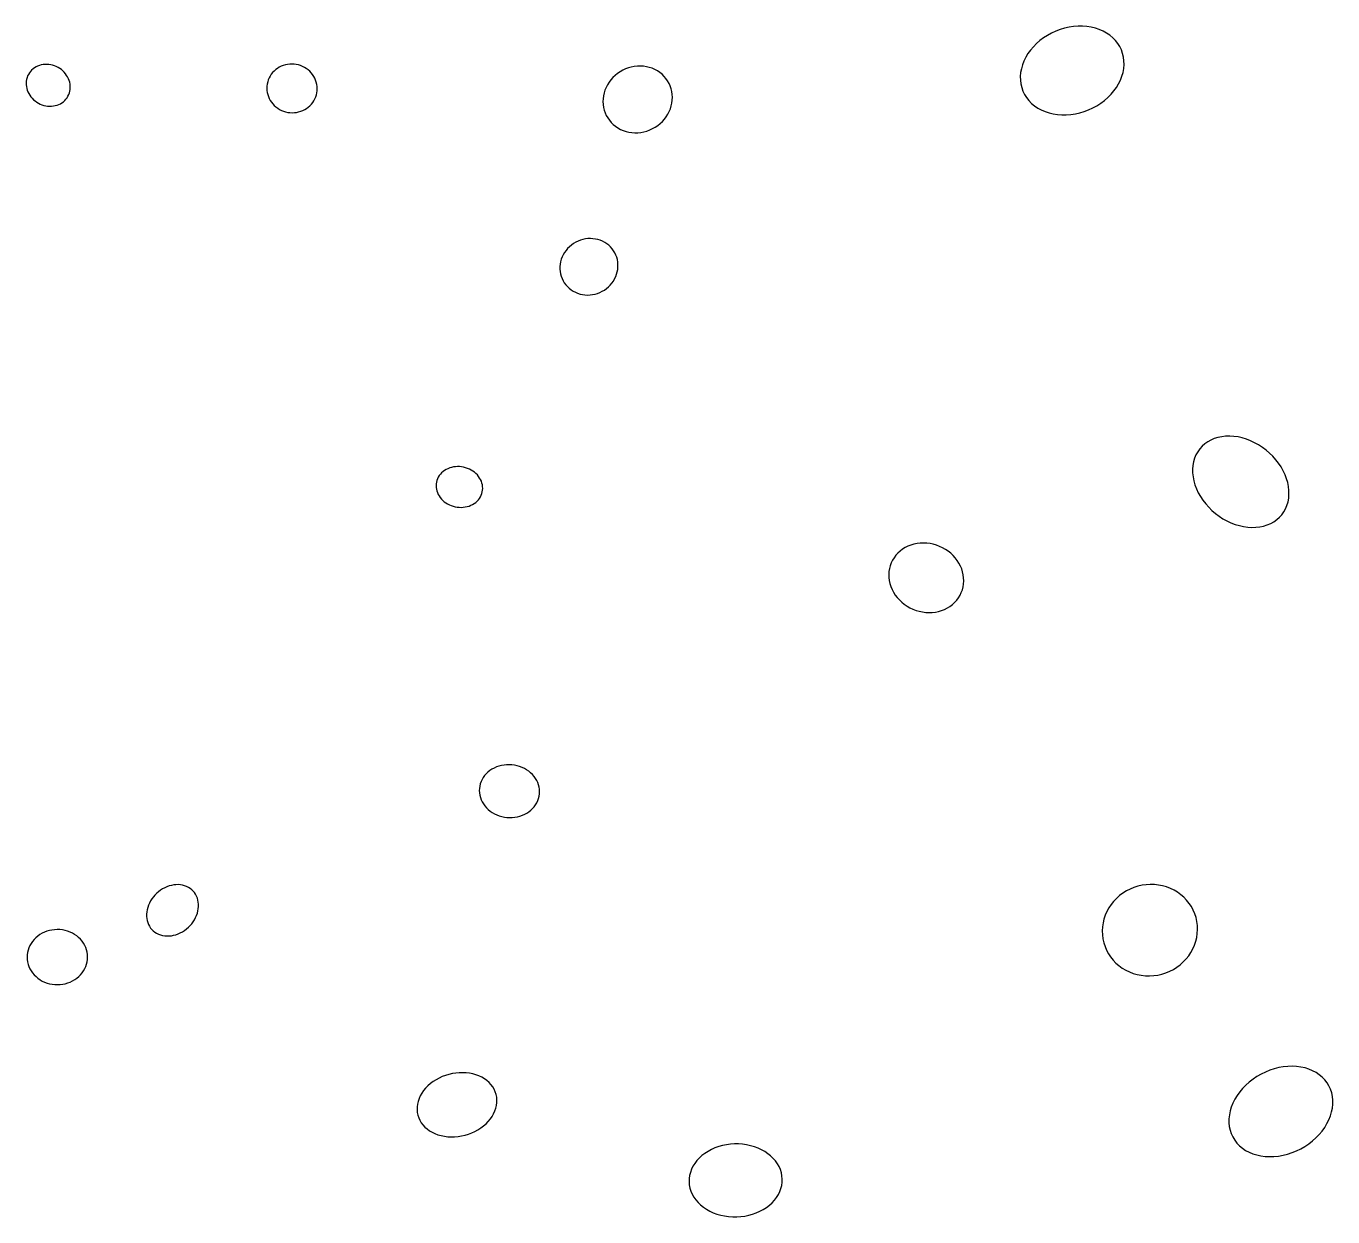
# Model space of a CAD drawing. Header units: metres. Extents: x -12978 to 23069, y -293221 to -275647.
# Drawn here: x 6124 to 23069, y -293221 to -277787 of the extents above; entities that cross this region are included whole.
import ezdxf

# ---------------------------------------------------------------- set-up
doc = ezdxf.new("R2010")
doc.units = ezdxf.units.M

msp = doc.modelspace()

# ---------------------------------------------------------------- linework, layer by layer
at = {"layer": 'LAYER'}
for p, q in [((19420.27, -277877.59), (19367.51, -277906.5)), ((19475.06, -277852.38), (19420.27, -277877.59)), ((19531.48, -277831.04), (19475.06, -277852.38)), ((19589.1, -277813.75), (19531.48, -277831.04)), ((19647.47, -277800.63), (19589.1, -277813.75)), ((19706.15, -277791.79), (19647.47, -277800.63)), ((19764.7, -277787.29), (19706.15, -277791.79)), ((19822.67, -277787.17), (19764.7, -277787.29)), ((19879.62, -277791.43), (19822.67, -277787.17)), ((19935.11, -277800.02), (19879.62, -277791.43)), ((19988.73, -277812.9), (19935.11, -277800.02)), ((20040.06, -277829.97), (19988.73, -277812.9)), ((20088.72, -277851.08), (20040.06, -277829.97)), ((20134.33, -277876.08), (20088.72, -277851.08)), ((20176.55, -277904.79), (20134.33, -277876.08)), ((19225.42, -278013.02), (19184.65, -278054.23)), ((19269.72, -277974.47), (19225.42, -278013.02)), ((19317.2, -277938.87), (19269.72, -277974.47)), ((19367.51, -277906.5), (19317.2, -277938.87)), ((20215.06, -277936.97), (20176.55, -277904.79)), ((20249.55, -277972.4), (20215.06, -277936.97)), ((20279.78, -278010.79), (20249.55, -277972.4)), ((20305.51, -278051.86), (20279.78, -278010.79)), ((20326.54, -278095.29), (20305.51, -278051.86)), ((19086.44, -278190.58), (19062.56, -278239.13)), ((19114.89, -278143.35), (19086.44, -278190.58)), ((19147.71, -278097.78), (19114.89, -278143.35)), ((19184.65, -278054.23), (19147.71, -278097.78)), ((20342.72, -278140.75), (20326.54, -278095.29)), ((20353.92, -278187.9), (20342.72, -278140.75)), ((20360.05, -278236.38), (20353.92, -278187.9)), ((6180.47, -278374.27), (6166.51, -278392.62)), ((6196.18, -278357.28), (6180.47, -278374.27)), ((6213.53, -278341.79), (6196.18, -278357.28)), ((6232.38, -278327.92), (6213.53, -278341.79)), ((6252.59, -278315.76), (6232.38, -278327.92)), ((6274, -278305.42), (6252.59, -278315.76)), ((6296.46, -278296.98), (6274, -278305.42)), ((6319.78, -278290.48), (6296.46, -278296.98)), ((6343.8, -278286), (6319.78, -278290.48)), ((6368.33, -278283.55), (6343.8, -278286)), ((6393.18, -278283.16), (6368.33, -278283.55)), ((6418.16, -278284.83), (6393.18, -278283.16)), ((6443.09, -278288.55), (6418.16, -278284.83)), ((6467.78, -278294.3), (6443.09, -278288.55)), ((6492.03, -278302.01), (6467.78, -278294.3)), ((6515.67, -278311.65), (6492.03, -278302.01)), ((6538.5, -278323.13), (6515.67, -278311.65)), ((6560.37, -278336.36), (6538.5, -278323.13)), ((6581.09, -278351.26), (6560.37, -278336.36)), ((6600.53, -278367.69), (6581.09, -278351.26)), ((6618.51, -278385.55), (6600.53, -278367.69)), ((6634.92, -278404.68), (6618.51, -278385.55)), ((9320.97, -278389.72), (9303.77, -278411.44)), ((9340.08, -278369.56), (9320.97, -278389.72)), ((9360.95, -278351.1), (9340.08, -278369.56)), ((9383.43, -278334.5), (9360.95, -278351.1)), ((9407.34, -278319.87), (9383.43, -278334.5)), ((9432.51, -278307.32), (9407.34, -278319.87)), ((9458.73, -278296.96), (9432.51, -278307.32)), ((9485.82, -278288.87), (9458.73, -278296.96)), ((9513.57, -278283.09), (9485.82, -278288.87)), ((9541.76, -278279.68), (9513.57, -278283.09)), ((9570.18, -278278.67), (9541.76, -278279.68)), ((9598.61, -278280.05), (9570.18, -278278.67)), ((9626.84, -278283.83), (9598.61, -278280.05)), ((9654.65, -278289.97), (9626.84, -278283.83)), ((9681.84, -278298.42), (9654.65, -278289.97)), ((9708.18, -278309.12), (9681.84, -278298.42)), ((9733.49, -278321.99), (9708.18, -278309.12)), ((9757.57, -278336.93), (9733.49, -278321.99)), ((9780.24, -278353.83), (9757.57, -278336.93)), ((9801.33, -278372.56), (9780.24, -278353.83)), ((9820.66, -278392.97), (9801.33, -278372.56)), ((13825.29, -278377.56), (13792.32, -278399.87)), ((13859.99, -278357.97), (13825.29, -278377.56)), ((13896.18, -278341.28), (13859.99, -278357.97)), ((13933.57, -278327.59), (13896.18, -278341.28)), ((13971.87, -278317.02), (13933.57, -278327.59)), ((14010.79, -278309.64), (13971.87, -278317.02)), ((14050.05, -278305.52), (14010.79, -278309.64)), ((14089.33, -278304.68), (14050.05, -278305.52)), ((14128.35, -278307.13), (14089.33, -278304.68)), ((14166.8, -278312.86), (14128.35, -278307.13)), ((14204.39, -278321.81), (14166.8, -278312.86)), ((14240.84, -278333.92), (14204.39, -278321.81)), ((14275.86, -278349.1), (14240.84, -278333.92)), ((14309.19, -278367.23), (14275.86, -278349.1)), ((14340.59, -278388.17), (14309.19, -278367.23)), ((14369.8, -278411.77), (14340.59, -278388.17)), ((19020.07, -278388.86), (19015.98, -278438.88)), ((19029.25, -278338.64), (19020.07, -278388.86)), ((19043.45, -278288.6), (19029.25, -278338.64)), ((19062.56, -278239.13), (19043.45, -278288.6)), ((20333.6, -278436.09), (20347.8, -278386.05)), ((20347.8, -278386.05), (20356.98, -278335.83)), ((20356.98, -278335.83), (20361.07, -278285.81)), ((20361.07, -278285.81), (20360.05, -278236.38)), ((6126.22, -278499.71), (6124.49, -278523.05)), ((6124.49, -278523.05), (6124.94, -278546.63)), ((6124.94, -278546.63), (6127.57, -278570.26)), ((6130.11, -278476.79), (6126.22, -278499.71)), ((6136.14, -278454.44), (6130.11, -278476.79)), ((6144.26, -278432.86), (6136.14, -278454.44)), ((6154.41, -278412.2), (6144.26, -278432.86)), ((6166.51, -278392.62), (6154.41, -278412.2)), ((6649.62, -278424.95), (6634.92, -278404.68)), ((6662.51, -278446.21), (6649.62, -278424.95)), ((6673.48, -278468.28), (6662.51, -278446.21)), ((6682.45, -278491.01), (6673.48, -278468.28)), ((6689.35, -278514.21), (6682.45, -278491.01)), ((6694.14, -278537.72), (6689.35, -278514.21)), ((6696.77, -278561.35), (6694.14, -278537.72)), ((9250.46, -278537.24), (9246.9, -278564.5)), ((9256.46, -278510.41), (9250.46, -278537.24)), ((9264.87, -278484.22), (9256.46, -278510.41)), ((9275.61, -278458.87), (9264.87, -278484.22)), ((9288.61, -278434.55), (9275.61, -278458.87)), ((9303.77, -278411.44), (9288.61, -278434.55)), ((9838.11, -278414.92), (9820.66, -278392.97)), ((9853.53, -278438.22), (9838.11, -278414.92)), ((9866.8, -278462.72), (9853.53, -278438.22)), ((9877.84, -278488.21), (9866.8, -278462.72)), ((9886.54, -278514.51), (9877.84, -278488.21)), ((9892.85, -278541.42), (9886.54, -278514.51)), ((9896.72, -278568.72), (9892.85, -278541.42)), ((13661.79, -278545.9), (13643.95, -278580.43)), ((13682.63, -278512.82), (13661.79, -278545.9)), ((13706.29, -278481.45), (13682.63, -278512.82)), ((13732.59, -278452.02), (13706.29, -278481.45)), ((13761.34, -278424.76), (13732.59, -278452.02)), ((13792.32, -278399.87), (13761.34, -278424.76)), ((14396.6, -278437.84), (14369.8, -278411.77)), ((14420.8, -278466.19), (14396.6, -278437.84)), ((14442.21, -278496.6), (14420.8, -278466.19)), ((14460.66, -278528.85), (14442.21, -278496.6)), ((14476.02, -278562.67), (14460.66, -278528.85)), ((19015.98, -278438.88), (19017, -278488.32)), ((19017, -278488.32), (19023.13, -278536.8)), ((19023.13, -278536.8), (19034.33, -278583.95)), ((20262.16, -278581.35), (20290.61, -278534.11)), ((20290.61, -278534.11), (20314.49, -278485.57)), ((20314.49, -278485.57), (20333.6, -278436.09)), ((6127.57, -278570.26), (6132.35, -278593.77)), ((6132.35, -278593.77), (6139.26, -278616.98)), ((6139.26, -278616.98), (6148.23, -278639.7)), ((6148.23, -278639.7), (6159.2, -278661.78)), ((6159.2, -278661.78), (6172.08, -278683.03)), ((6172.08, -278683.03), (6186.79, -278703.3)), ((6186.79, -278703.3), (6203.19, -278722.44)), ((6203.19, -278722.44), (6221.18, -278740.29)), ((6641.24, -278733.72), (6655.2, -278715.37)), ((6655.2, -278715.37), (6667.3, -278695.78)), ((6667.3, -278695.78), (6677.45, -278675.12)), ((6667.3, -278695.78), (6667.3, -278695.78)), ((6677.45, -278675.12), (6685.57, -278653.54)), ((6685.57, -278653.54), (6691.6, -278631.2)), ((6691.6, -278631.2), (6695.49, -278608.27)), ((6695.49, -278608.27), (6697.22, -278584.93)), ((6697.22, -278584.93), (6696.77, -278561.35)), ((9246.9, -278564.5), (9245.81, -278591.98)), ((9245.81, -278591.98), (9247.21, -278619.48)), ((9247.21, -278619.48), (9251.08, -278646.79)), ((9251.08, -278646.79), (9257.39, -278673.69)), ((9257.39, -278673.69), (9266.09, -278699.99)), ((9266.09, -278699.99), (9277.12, -278725.49)), ((9277.12, -278725.49), (9290.4, -278749.98)), ((9855.31, -278753.66), (9868.31, -278729.33)), ((9868.31, -278729.33), (9879.06, -278703.98)), ((9879.06, -278703.98), (9887.46, -278677.79)), ((9887.46, -278677.79), (9893.47, -278650.97)), ((9893.47, -278650.97), (9897.03, -278623.71)), ((9893.47, -278650.97), (9893.47, -278650.97)), ((9898.12, -278596.22), (9896.72, -278568.72)), ((9897.03, -278623.71), (9898.12, -278596.22)), ((13604.76, -278727.73), (13603.38, -278765.44)), ((13609.55, -278690.09), (13604.76, -278727.73)), ((13617.72, -278652.8), (13609.55, -278690.09)), ((13629.22, -278616.16), (13617.72, -278652.8)), ((13643.95, -278580.43), (13629.22, -278616.16)), ((14488.17, -278597.82), (14476.02, -278562.67)), ((14497.01, -278634.03), (14488.17, -278597.82)), ((14502.48, -278671.03), (14497.01, -278634.03)), ((14504.53, -278708.52), (14502.48, -278671.03)), ((14503.16, -278746.24), (14504.53, -278708.52)), ((19034.33, -278583.95), (19050.51, -278629.41)), ((19050.51, -278629.41), (19050.51, -278629.41)), ((19050.51, -278629.41), (19071.54, -278672.84)), ((19071.54, -278672.84), (19097.27, -278713.91)), ((19097.27, -278713.91), (19127.5, -278752.3)), ((20107.33, -278750.23), (20151.63, -278711.68)), ((20151.63, -278711.68), (20192.4, -278670.47)), ((20192.4, -278670.47), (20229.34, -278626.91)), ((20229.34, -278626.91), (20262.16, -278581.35)), ((6221.18, -278740.29), (6240.61, -278756.73)), ((6240.61, -278756.73), (6261.34, -278771.62)), ((6261.34, -278771.62), (6283.21, -278784.86)), ((6283.21, -278784.86), (6306.04, -278796.34)), ((6306.04, -278796.34), (6329.68, -278805.97)), ((6329.68, -278805.97), (6353.93, -278813.69)), ((6353.93, -278813.69), (6378.61, -278819.43)), ((6378.61, -278819.43), (6403.54, -278823.15)), ((6403.54, -278823.15), (6428.53, -278824.82)), ((6428.53, -278824.82), (6453.38, -278824.44)), ((6453.38, -278824.44), (6477.91, -278821.99)), ((6477.91, -278821.99), (6501.93, -278817.5)), ((6501.93, -278817.5), (6525.25, -278811.01)), ((6525.25, -278811.01), (6547.71, -278802.56)), ((6547.71, -278802.56), (6569.12, -278792.22)), ((6569.12, -278792.22), (6589.33, -278780.07)), ((6589.33, -278780.07), (6608.18, -278766.19)), ((6608.18, -278766.19), (6625.52, -278750.71)), ((6625.52, -278750.71), (6641.24, -278733.72)), ((9290.4, -278749.98), (9305.82, -278773.29)), ((9305.82, -278773.29), (9323.26, -278795.23)), ((9323.26, -278795.23), (9342.6, -278815.65)), ((9342.6, -278815.65), (9363.68, -278834.37)), ((9363.68, -278834.37), (9386.35, -278851.27)), ((9386.35, -278851.27), (9410.43, -278866.22)), ((9410.43, -278866.22), (9435.74, -278879.09)), ((9435.74, -278879.09), (9462.09, -278889.79)), ((9462.09, -278889.79), (9489.27, -278898.24)), ((9489.27, -278898.24), (9517.09, -278904.38)), ((9630.36, -278905.11), (9658.1, -278899.34)), ((9658.1, -278899.34), (9685.19, -278891.24)), ((9685.19, -278891.24), (9711.42, -278880.88)), ((9711.42, -278880.88), (9736.59, -278868.34)), ((9736.59, -278868.34), (9760.5, -278853.71)), ((9760.5, -278853.71), (9782.98, -278837.1)), ((9782.98, -278837.1), (9803.85, -278818.65)), ((9803.85, -278818.65), (9822.96, -278798.49)), ((9822.96, -278798.49), (9840.16, -278776.77)), ((9840.16, -278776.77), (9855.31, -278753.66)), ((13603.38, -278765.44), (13605.44, -278802.94)), ((13605.44, -278802.94), (13610.91, -278839.93)), ((13610.91, -278839.93), (13619.75, -278876.14)), ((13619.75, -278876.14), (13631.89, -278911.3)), ((14446.12, -278928.07), (14463.97, -278893.53)), ((14463.97, -278893.53), (14478.69, -278857.81)), ((14478.69, -278857.81), (14490.19, -278821.16)), ((14490.19, -278821.16), (14498.36, -278783.88)), ((14498.36, -278783.88), (14503.16, -278746.24)), ((19127.5, -278752.3), (19161.99, -278787.72)), ((19161.99, -278787.72), (19200.5, -278819.91)), ((19200.5, -278819.91), (19242.72, -278848.62)), ((19242.72, -278848.62), (19288.33, -278873.62)), ((19288.33, -278873.62), (19336.99, -278894.73)), ((19336.99, -278894.73), (19388.32, -278911.79)), ((19787.95, -278910.95), (19845.57, -278893.66)), ((19845.57, -278893.66), (19901.99, -278872.32)), ((19901.99, -278872.32), (19956.78, -278847.1)), ((19956.78, -278847.1), (20009.54, -278818.2)), ((20009.54, -278818.2), (20059.85, -278785.82)), ((20059.85, -278785.82), (20107.33, -278750.23)), ((9517.09, -278904.38), (9545.32, -278908.15)), ((9545.32, -278908.15), (9573.75, -278909.54)), ((9573.75, -278909.54), (9602.17, -278908.52)), ((9602.17, -278908.52), (9630.36, -278905.11)), ((13631.89, -278911.3), (13647.25, -278945.12)), ((13647.25, -278945.12), (13647.25, -278945.12)), ((13647.25, -278945.12), (13665.7, -278977.36)), ((13665.7, -278977.36), (13687.11, -279007.77)), ((13687.11, -279007.77), (13711.31, -279036.12)), ((13711.31, -279036.12), (13738.12, -279062.2)), ((13738.12, -279062.2), (13767.33, -279085.8)), ((14315.6, -279074.09), (14346.57, -279049.21)), ((14346.57, -279049.21), (14375.32, -279021.95)), ((14375.32, -279021.95), (14401.63, -278992.52)), ((14401.63, -278992.52), (14425.29, -278961.15)), ((14425.29, -278961.15), (14446.12, -278928.07)), ((19388.32, -278911.79), (19441.94, -278924.67)), ((19441.94, -278924.67), (19497.43, -278933.27)), ((19497.43, -278933.27), (19554.38, -278937.53)), ((19554.38, -278937.53), (19612.35, -278937.4)), ((19612.35, -278937.4), (19670.9, -278932.91)), ((19670.9, -278932.91), (19729.58, -278924.06)), ((19729.58, -278924.06), (19787.95, -278910.95)), ((13767.33, -279085.8), (13798.72, -279106.74)), ((13798.72, -279106.74), (13832.05, -279124.87)), ((13832.05, -279124.87), (13867.08, -279140.05)), ((13867.08, -279140.05), (13903.52, -279152.16)), ((13903.52, -279152.16), (13941.11, -279161.11)), ((13941.11, -279161.11), (13979.56, -279166.83)), ((13979.56, -279166.83), (14018.58, -279169.28)), ((14018.58, -279169.28), (14057.86, -279168.44)), ((14057.86, -279168.44), (14097.12, -279164.32)), ((14097.12, -279164.32), (14136.05, -279156.95)), ((14136.05, -279156.95), (14174.35, -279146.38)), ((14174.35, -279146.38), (14211.73, -279132.69)), ((14211.73, -279132.69), (14247.92, -279115.99)), ((14247.92, -279115.99), (14282.63, -279096.41)), ((14282.63, -279096.41), (14315.6, -279074.09)), ((13250.8, -280588.47), (13222.21, -280605.46)), ((13280.7, -280573.9), (13250.8, -280588.47)), ((13311.67, -280561.86), (13280.7, -280573.9)), ((13343.48, -280552.44), (13311.67, -280561.86)), ((13375.9, -280545.71), (13343.48, -280552.44)), ((13408.67, -280541.73), (13375.9, -280545.71)), ((13441.54, -280540.52), (13408.67, -280541.73)), ((13474.27, -280542.1), (13441.54, -280540.52)), ((13506.6, -280546.45), (13474.27, -280542.1)), ((13538.3, -280553.54), (13506.6, -280546.45)), ((13569.11, -280563.32), (13538.3, -280553.54)), ((13598.8, -280575.7), (13569.11, -280563.32)), ((13627.15, -280590.61), (13598.8, -280575.7)), ((13653.95, -280607.91), (13627.15, -280590.61)), ((13089.4, -280749.83), (13075.29, -280779.25)), ((13106.04, -280721.61), (13089.4, -280749.83)), ((13125.09, -280694.79), (13106.04, -280721.61)), ((13146.4, -280669.58), (13125.09, -280694.79)), ((13169.82, -280646.17), (13146.4, -280669.58)), ((13195.15, -280624.75), (13169.82, -280646.17)), ((13222.21, -280605.46), (13195.15, -280624.75)), ((13678.98, -280627.49), (13653.95, -280607.91)), ((13702.05, -280649.19), (13678.98, -280627.49)), ((13723, -280672.85), (13702.05, -280649.19)), ((13741.67, -280698.28), (13723, -280672.85)), ((13757.9, -280725.3), (13741.67, -280698.28)), ((13771.58, -280753.7), (13757.9, -280725.3)), ((13782.6, -280783.26), (13771.58, -280753.7)), ((13046.05, -280904.26), (13045.81, -280936.15)), ((13049.15, -280872.38), (13046.05, -280904.26)), ((13055.09, -280840.76), (13049.15, -280872.38)), ((13063.83, -280809.64), (13055.09, -280840.76)), ((13075.29, -280779.25), (13063.83, -280809.64)), ((13790.88, -280813.76), (13782.6, -280783.26)), ((13796.36, -280844.96), (13790.88, -280813.76)), ((13795.65, -280940.4), (13798.75, -280908.52)), ((13798.99, -280876.63), (13796.36, -280844.96)), ((13798.75, -280908.52), (13798.99, -280876.63)), ((13045.81, -280936.15), (13048.44, -280967.82)), ((13048.44, -280967.82), (13053.92, -280999.02)), ((13053.92, -280999.02), (13062.2, -281029.52)), ((13062.2, -281029.52), (13073.22, -281059.08)), ((13073.22, -281059.08), (13086.9, -281087.48)), ((13086.9, -281087.48), (13086.9, -281087.48)), ((13086.9, -281087.48), (13103.13, -281114.5)), ((13719.71, -281117.99), (13738.76, -281091.17)), ((13738.76, -281091.17), (13755.4, -281062.95)), ((13755.4, -281062.95), (13769.5, -281033.53)), ((13769.5, -281033.53), (13780.97, -281003.15)), ((13780.97, -281003.15), (13789.71, -280972.02)), ((13789.71, -280972.02), (13795.65, -280940.4)), ((13103.13, -281114.5), (13121.79, -281139.93)), ((13121.79, -281139.93), (13142.74, -281163.59)), ((13142.74, -281163.59), (13165.82, -281185.29)), ((13165.82, -281185.29), (13190.85, -281204.87)), ((13190.85, -281204.87), (13217.65, -281222.18)), ((13217.65, -281222.18), (13246, -281237.08)), ((13246, -281237.08), (13275.69, -281249.46)), ((13275.69, -281249.46), (13306.5, -281259.24)), ((13306.5, -281259.24), (13338.19, -281266.33)), ((13338.19, -281266.33), (13370.53, -281270.68)), ((13370.53, -281270.68), (13403.26, -281272.26)), ((13403.26, -281272.26), (13436.13, -281271.05)), ((13436.13, -281271.05), (13468.9, -281267.07)), ((13468.9, -281267.07), (13501.31, -281260.34)), ((13501.31, -281260.34), (13533.13, -281250.92)), ((13533.13, -281250.92), (13564.1, -281238.88)), ((13564.1, -281238.88), (13594, -281224.31)), ((13594, -281224.31), (13622.58, -281207.32)), ((13622.58, -281207.32), (13649.65, -281188.03)), ((13649.65, -281188.03), (13674.98, -281166.61)), ((13674.98, -281166.61), (13698.39, -281143.2)), ((13698.39, -281143.2), (13719.71, -281117.99)), ((21531.22, -283133.3), (21486.96, -283152.14)), ((21578.09, -283118.72), (21531.22, -283133.3)), ((21627.22, -283108.51), (21578.09, -283118.72)), ((21678.23, -283102.75), (21627.22, -283108.51)), ((21730.74, -283101.48), (21678.23, -283102.75)), ((21784.34, -283104.72), (21730.74, -283101.48)), ((21838.62, -283112.43), (21784.34, -283104.72)), ((21893.18, -283124.56), (21838.62, -283112.43)), ((21947.6, -283141.02), (21893.18, -283124.56)), ((21315.81, -283304.16), (21293.44, -283344.5)), ((21342.44, -283266.77), (21315.81, -283304.16)), ((21373.11, -283232.63), (21342.44, -283266.77)), ((21407.6, -283201.99), (21373.11, -283232.63)), ((21445.65, -283175.09), (21407.6, -283201.99)), ((21486.96, -283152.14), (21445.65, -283175.09)), ((22001.46, -283161.68), (21947.6, -283141.02)), ((22054.36, -283186.38), (22001.46, -283161.68)), ((22105.89, -283214.94), (22054.36, -283186.38)), ((22155.66, -283247.14), (22105.89, -283214.94)), ((22203.29, -283282.73), (22155.66, -283247.14)), ((22248.41, -283321.45), (22203.29, -283282.73)), ((21262.1, -283432.82), (21253.37, -283480.12)), ((21275.49, -283387.5), (21262.1, -283432.82)), ((21293.44, -283344.5), (21275.49, -283387.5)), ((22290.7, -283362.99), (22248.41, -283321.45)), ((22329.81, -283407.05), (22290.7, -283362.99)), ((22365.46, -283453.28), (22329.81, -283407.05)), ((22397.37, -283501.34), (22365.46, -283453.28)), ((11469.34, -283633.15), (11459.08, -283653.8)), ((11481.68, -283613.47), (11469.34, -283633.15)), ((11496, -283594.9), (11481.68, -283613.47)), ((11512.2, -283577.6), (11496, -283594.9)), ((11530.15, -283561.69), (11512.2, -283577.6)), ((11549.72, -283547.29), (11530.15, -283561.69)), ((11570.75, -283534.52), (11549.72, -283547.29)), ((11593.09, -283523.47), (11570.75, -283534.52)), ((11616.56, -283514.22), (11593.09, -283523.47)), ((11641, -283506.85), (11616.56, -283514.22)), ((11666.2, -283501.41), (11641, -283506.85)), ((11691.99, -283497.94), (11666.2, -283501.41)), ((11718.16, -283496.47), (11691.99, -283497.94)), ((11744.51, -283497.02), (11718.16, -283496.47)), ((11770.85, -283499.56), (11744.51, -283497.02)), ((11796.97, -283504.1), (11770.85, -283499.56)), ((11822.68, -283510.59), (11796.97, -283504.1)), ((11847.77, -283518.98), (11822.68, -283510.59)), ((11872.06, -283529.21), (11847.77, -283518.98)), ((11895.37, -283541.2), (11872.06, -283529.21)), ((11917.51, -283554.86), (11895.37, -283541.2)), ((11938.32, -283570.09), (11917.51, -283554.86)), ((11957.64, -283586.76), (11938.32, -283570.09)), ((11975.32, -283604.76), (11957.64, -283586.76)), ((11991.23, -283623.95), (11975.32, -283604.76)), ((12005.24, -283644.18), (11991.23, -283623.95)), ((12017.26, -283665.29), (12005.24, -283644.18)), ((21253.37, -283480.12), (21249.37, -283529.05)), ((21249.37, -283529.05), (21250.12, -283579.22)), ((21250.12, -283579.22), (21255.63, -283630.26)), ((21255.63, -283630.26), (21265.85, -283681.78)), ((22425.31, -283550.85), (22397.37, -283501.34)), ((22449.05, -283601.45), (22425.31, -283550.85)), ((22468.43, -283652.75), (22449.05, -283601.45)), ((11441.46, -283719.99), (11440.13, -283742.9)), ((11440.13, -283742.9), (11441.09, -283765.94)), ((11441.09, -283765.94), (11444.35, -283788.94)), ((11445.08, -283697.39), (11441.46, -283719.99)), ((11444.35, -283788.94), (11449.88, -283811.73)), ((11450.97, -283675.27), (11445.08, -283697.39)), ((11449.88, -283811.73), (11457.64, -283834.13)), ((11459.08, -283653.8), (11450.97, -283675.27)), ((12027.18, -283687.13), (12017.26, -283665.29)), ((12034.94, -283709.53), (12027.18, -283687.13)), ((12040.46, -283732.31), (12034.94, -283709.53)), ((12039.73, -283823.87), (12043.36, -283801.27)), ((12043.72, -283755.32), (12040.46, -283732.31)), ((12043.36, -283801.27), (12044.69, -283778.36)), ((12044.69, -283778.36), (12043.72, -283755.32)), ((21265.85, -283681.78), (21280.7, -283733.38)), ((21280.7, -283733.38), (21300.08, -283784.68)), ((21300.08, -283784.68), (21323.82, -283835.27)), ((22483.28, -283704.35), (22468.43, -283652.75)), ((22493.5, -283755.87), (22483.28, -283704.35)), ((22499, -283806.91), (22493.5, -283755.87)), ((22499.76, -283857.08), (22499, -283806.91)), ((11457.64, -283834.13), (11467.56, -283855.96)), ((11467.56, -283855.96), (11479.57, -283877.08)), ((11479.57, -283877.08), (11493.59, -283897.3)), ((11493.59, -283897.3), (11509.5, -283916.49)), ((11509.5, -283916.49), (11527.18, -283934.49)), ((11527.18, -283934.49), (11546.5, -283951.17)), ((11546.5, -283951.17), (11567.31, -283966.39)), ((11567.31, -283966.39), (11589.45, -283980.06)), ((11589.45, -283980.06), (11612.75, -283992.05)), ((11914.07, -283986.74), (11935.1, -283973.96)), ((11935.1, -283973.96), (11954.67, -283959.57)), ((11954.67, -283959.57), (11972.62, -283943.66)), ((11972.62, -283943.66), (11988.82, -283926.35)), ((11988.82, -283926.35), (12003.14, -283907.79)), ((12003.14, -283907.79), (12015.48, -283888.1)), ((12015.48, -283888.1), (12025.74, -283867.45)), ((12025.74, -283867.45), (12033.85, -283845.98)), ((12033.85, -283845.98), (12039.73, -283823.87)), ((12039.73, -283823.87), (12039.73, -283823.87)), ((21323.82, -283835.27), (21351.75, -283884.79)), ((21351.75, -283884.79), (21383.67, -283932.85)), ((21383.67, -283932.85), (21419.32, -283979.08)), ((21419.32, -283979.08), (21458.43, -284023.14)), ((22473.64, -283998.63), (22487.03, -283953.31)), ((22487.03, -283953.31), (22495.76, -283906)), ((22495.76, -283906), (22499.76, -283857.08)), ((11612.75, -283992.05), (11637.05, -284002.28)), ((11637.05, -284002.28), (11662.14, -284010.67)), ((11662.14, -284010.67), (11687.85, -284017.15)), ((11687.85, -284017.15), (11713.97, -284021.69)), ((11713.97, -284021.69), (11740.31, -284024.24)), ((11740.31, -284024.24), (11766.66, -284024.78)), ((11766.66, -284024.78), (11792.83, -284023.31)), ((11792.83, -284023.31), (11818.62, -284019.85)), ((11818.62, -284019.85), (11843.82, -284014.41)), ((11843.82, -284014.41), (11868.25, -284007.03)), ((11868.25, -284007.03), (11891.73, -283997.79)), ((11891.73, -283997.79), (11914.07, -283986.74)), ((21458.43, -284023.14), (21500.72, -284064.68)), ((21500.72, -284064.68), (21545.84, -284103.4)), ((21545.84, -284103.4), (21593.47, -284138.99)), ((21593.47, -284138.99), (21643.24, -284171.19)), ((22376.02, -284153.5), (22406.69, -284119.36)), ((22406.69, -284119.36), (22433.32, -284081.97)), ((22406.69, -284119.36), (22406.69, -284119.36)), ((22433.32, -284081.97), (22455.69, -284041.63)), ((22455.69, -284041.63), (22473.64, -283998.63)), ((21643.24, -284171.19), (21694.77, -284199.75)), ((21694.77, -284199.75), (21747.67, -284224.45)), ((21747.67, -284224.45), (21801.53, -284245.11)), ((21801.53, -284245.11), (21855.95, -284261.57)), ((21855.95, -284261.57), (21910.51, -284273.7)), ((21910.51, -284273.7), (21964.79, -284281.41)), ((21964.79, -284281.41), (22018.39, -284284.65)), ((22018.39, -284284.65), (22070.9, -284283.38)), ((22070.9, -284283.38), (22121.91, -284277.62)), ((22121.91, -284277.62), (22171.04, -284267.41)), ((22171.04, -284267.41), (22217.91, -284252.83)), ((22217.91, -284252.83), (22262.17, -284233.99)), ((22262.17, -284233.99), (22303.48, -284211.03)), ((22303.48, -284211.03), (22341.53, -284184.13)), ((22341.53, -284184.13), (22376.02, -284153.5)), ((17718.44, -284488.35), (17676.91, -284493.28)), ((17760.56, -284486.84), (17718.44, -284488.35)), ((17802.96, -284488.76), (17760.56, -284486.84)), ((17845.3, -284494.09), (17802.96, -284488.76)), ((17401.86, -284646.01), (17378.57, -284677.08)), ((17428.14, -284617.17), (17401.86, -284646.01)), ((17457.23, -284590.76), (17428.14, -284617.17)), ((17488.89, -284566.99), (17457.23, -284590.76)), ((17522.9, -284546.04), (17488.89, -284566.99)), ((17558.99, -284528.07), (17522.9, -284546.04)), ((17596.88, -284513.21), (17558.99, -284528.07)), ((17636.28, -284501.59), (17596.88, -284513.21)), ((17676.91, -284493.28), (17636.28, -284501.59)), ((17887.27, -284502.8), (17845.3, -284494.09)), ((17928.55, -284514.82), (17887.27, -284502.8)), ((17968.82, -284530.05), (17928.55, -284514.82)), ((18007.78, -284548.38), (17968.82, -284530.05)), ((18045.13, -284569.68), (18007.78, -284548.38)), ((18080.58, -284593.77), (18045.13, -284569.68)), ((18113.86, -284620.48), (18080.58, -284593.77)), ((18144.73, -284649.6), (18113.86, -284620.48)), ((18172.95, -284680.92), (18144.73, -284649.6)), ((17318.62, -284818.57), (17312.5, -284856.91)), ((17328.38, -284781.14), (17318.62, -284818.57)), ((17341.69, -284744.9), (17328.38, -284781.14)), ((17358.47, -284710.12), (17341.69, -284744.9)), ((17378.57, -284677.08), (17358.47, -284710.12)), ((18198.3, -284714.18), (18172.95, -284680.92)), ((18220.59, -284749.15), (18198.3, -284714.18)), ((18239.65, -284785.55), (18220.59, -284749.15)), ((18255.34, -284823.1), (18239.65, -284785.55)), ((18267.53, -284861.53), (18255.34, -284823.1)), ((17312.5, -284856.91), (17310.06, -284895.86)), ((17310.06, -284895.86), (17311.33, -284935.13)), ((17311.33, -284935.13), (17316.28, -284974.41)), ((17316.28, -284974.41), (17324.88, -285013.41)), ((18276.13, -284900.53), (18267.53, -284861.53)), ((18281.08, -284939.81), (18276.13, -284900.53)), ((18279.91, -285018.03), (18282.35, -284979.08)), ((18282.35, -284979.08), (18281.08, -284939.81)), ((17324.88, -285013.41), (17337.07, -285051.84)), ((17337.07, -285051.84), (17352.76, -285089.39)), ((17352.76, -285089.39), (17371.82, -285125.79)), ((17371.82, -285125.79), (17394.11, -285160.76)), ((17394.11, -285160.76), (17419.46, -285194.02)), ((18213.84, -285197.86), (18233.94, -285164.82)), ((18233.94, -285164.82), (18250.72, -285130.04)), ((18250.72, -285130.04), (18264.03, -285093.8)), ((18250.72, -285130.04), (18250.72, -285130.04)), ((18264.03, -285093.8), (18273.79, -285056.37)), ((18273.79, -285056.37), (18279.91, -285018.03)), ((17419.46, -285194.02), (17447.68, -285225.33)), ((17447.68, -285225.33), (17478.55, -285254.46)), ((17478.55, -285254.46), (17511.83, -285281.17)), ((17511.83, -285281.17), (17547.28, -285305.26)), ((17547.28, -285305.26), (17584.63, -285326.56)), ((17584.63, -285326.56), (17623.59, -285344.89)), ((18033.43, -285346.87), (18069.51, -285328.9)), ((18069.51, -285328.9), (18103.52, -285307.95)), ((18103.52, -285307.95), (18135.18, -285284.18)), ((18135.18, -285284.18), (18164.27, -285257.77)), ((18164.27, -285257.77), (18190.55, -285228.93)), ((18190.55, -285228.93), (18213.84, -285197.86)), ((17623.59, -285344.89), (17663.86, -285360.12)), ((17663.86, -285360.12), (17705.14, -285372.14)), ((17705.14, -285372.14), (17747.11, -285380.85)), ((17747.11, -285380.85), (17789.45, -285386.18)), ((17789.45, -285386.18), (17831.85, -285388.1)), ((17831.85, -285388.1), (17873.97, -285386.59)), ((17873.97, -285386.59), (17915.5, -285381.66)), ((17915.5, -285381.66), (17956.13, -285373.35)), ((17956.13, -285373.35), (17995.53, -285361.73)), ((17995.53, -285361.73), (18033.43, -285346.87)), ((12287.63, -287370.31), (12255.15, -287378.77)), ((12320.89, -287364.38), (12287.63, -287370.31)), ((12354.69, -287361.02), (12320.89, -287364.38)), ((12388.76, -287360.27), (12354.69, -287361.02)), ((12422.86, -287362.12), (12388.76, -287360.27)), ((12456.71, -287366.56), (12422.86, -287362.12)), ((12490.07, -287373.56), (12456.71, -287366.56)), ((12051.34, -287526.04), (12035.78, -287552.29)), ((12069.48, -287501.14), (12051.34, -287526.04)), ((12090.08, -287477.77), (12069.48, -287501.14)), ((12112.96, -287456.12), (12090.08, -287477.77)), ((12137.97, -287436.34), (12112.96, -287456.12)), ((12164.9, -287418.59), (12137.97, -287436.34)), ((12193.56, -287403), (12164.9, -287418.59)), ((12223.72, -287389.69), (12193.56, -287403)), ((12255.15, -287378.77), (12223.72, -287389.69)), ((12522.68, -287383.07), (12490.07, -287373.56)), ((12554.28, -287395.01), (12522.68, -287383.07)), ((12584.65, -287409.29), (12554.28, -287395.01)), ((12613.54, -287425.81), (12584.65, -287409.29)), ((12640.75, -287444.43), (12613.54, -287425.81)), ((12666.05, -287465.02), (12640.75, -287444.43)), ((12689.26, -287487.41), (12666.05, -287465.02)), ((12710.21, -287511.45), (12689.26, -287487.41)), ((12728.73, -287536.94), (12710.21, -287511.45)), ((12744.68, -287563.69), (12728.73, -287536.94)), ((12001.48, -287666.6), (12000.21, -287696.43)), ((12000.21, -287696.43), (12001.92, -287726.3)), ((12005.71, -287637.06), (12001.48, -287666.6)), ((12012.88, -287608.01), (12005.71, -287637.06)), ((12022.93, -287579.68), (12012.88, -287608.01)), ((12035.78, -287552.29), (12022.93, -287579.68)), ((12757.94, -287591.51), (12744.68, -287563.69)), ((12768.41, -287620.16), (12757.94, -287591.51)), ((12776.01, -287649.45), (12768.41, -287620.16)), ((12780.68, -287679.14), (12776.01, -287649.45)), ((12782.39, -287709.01), (12780.68, -287679.14)), ((12781.13, -287738.83), (12782.39, -287709.01)), ((12001.92, -287726.3), (12006.59, -287755.99)), ((12006.59, -287755.99), (12014.19, -287785.28)), ((12014.19, -287785.28), (12024.67, -287813.93)), ((12024.67, -287813.93), (12037.93, -287841.74)), ((12037.93, -287841.74), (12053.88, -287868.5)), ((12053.88, -287868.5), (12072.4, -287893.99)), ((12713.12, -287904.3), (12731.27, -287879.4)), ((12731.27, -287879.4), (12746.83, -287853.15)), ((12746.83, -287853.15), (12759.68, -287825.76)), ((12759.68, -287825.76), (12769.73, -287797.43)), ((12769.73, -287797.43), (12776.89, -287768.38)), ((12776.89, -287768.38), (12781.13, -287738.83)), ((12781.13, -287738.83), (12781.13, -287738.83)), ((12072.4, -287893.99), (12093.34, -287918.03)), ((12093.34, -287918.03), (12116.56, -287940.42)), ((12116.56, -287940.42), (12141.86, -287961.01)), ((12141.86, -287961.01), (12169.06, -287979.63)), ((12169.06, -287979.63), (12197.96, -287996.15)), ((12197.96, -287996.15), (12228.32, -288010.43)), ((12228.32, -288010.43), (12259.93, -288022.37)), ((12259.93, -288022.37), (12292.54, -288031.88)), ((12292.54, -288031.88), (12325.89, -288038.88)), ((12325.89, -288038.88), (12359.75, -288043.32)), ((12359.75, -288043.32), (12393.84, -288045.17)), ((12393.84, -288045.17), (12427.92, -288044.42)), ((12427.92, -288044.42), (12461.72, -288041.06)), ((12461.72, -288041.06), (12494.98, -288035.13)), ((12494.98, -288035.13), (12527.45, -288026.67)), ((12527.45, -288026.67), (12558.89, -288015.75)), ((12558.89, -288015.75), (12589.05, -288002.44)), ((12589.05, -288002.44), (12617.71, -287986.85)), ((12617.71, -287986.85), (12644.64, -287969.1)), ((12644.64, -287969.1), (12669.64, -287949.32)), ((12669.64, -287949.32), (12692.53, -287927.66)), ((12692.53, -287927.66), (12713.12, -287904.3)), ((7794.97, -289049.97), (7774.14, -289074.05)), ((7817.54, -289027.4), (7794.97, -289049.97)), ((7841.67, -289006.5), (7817.54, -289027.4)), ((7867.18, -288987.44), (7841.67, -289006.5)), ((7893.88, -288970.36), (7867.18, -288987.44)), ((7921.55, -288955.39), (7893.88, -288970.36)), ((7949.99, -288942.65), (7921.55, -288955.39)), ((7978.99, -288932.23), (7949.99, -288942.65)), ((8008.32, -288924.21), (7978.99, -288932.23)), ((8037.76, -288918.65), (8008.32, -288924.21)), ((8067.08, -288915.6), (8037.76, -288918.65)), ((8096.07, -288915.08), (8067.08, -288915.6)), ((8124.5, -288917.09), (8096.07, -288915.08)), ((8152.15, -288921.62), (8124.5, -288917.09)), ((8178.82, -288928.63), (8152.15, -288921.62)), ((8204.31, -288938.07), (8178.82, -288928.63)), ((8228.41, -288949.87), (8204.31, -288938.07)), ((8250.94, -288963.93), (8228.41, -288949.87)), ((8271.74, -288980.15), (8250.94, -288963.93)), ((8290.64, -288998.42), (8271.74, -288980.15)), ((8307.51, -289018.58), (8290.64, -288998.42)), ((8322.2, -289040.48), (8307.51, -289018.58)), ((8334.62, -289063.96), (8322.2, -289040.48)), ((8344.66, -289088.84), (8334.62, -289063.96)), ((20302.94, -289057.63), (20262.92, -289093.17)), ((20345.96, -289025.49), (20302.94, -289057.63)), ((20391.64, -288997.01), (20345.96, -289025.49)), ((20439.64, -288972.39), (20391.64, -288997.01)), ((20489.59, -288951.82), (20439.64, -288972.39)), ((20541.11, -288935.47), (20489.59, -288951.82)), ((20593.82, -288923.44), (20541.11, -288935.47)), ((20647.3, -288915.85), (20593.82, -288923.44)), ((20701.16, -288912.73), (20647.3, -288915.85)), ((20754.97, -288914.13), (20701.16, -288912.73)), ((20808.34, -288920.02), (20754.97, -288914.13)), ((20860.86, -288930.36), (20808.34, -288920.02)), ((20912.12, -288945.08), (20860.86, -288930.36)), ((20961.74, -288964.05), (20912.12, -288945.08)), ((21009.34, -288987.14), (20961.74, -288964.05)), ((21054.55, -289014.18), (21009.34, -288987.14)), ((21097.04, -289044.95), (21054.55, -289014.18)), ((21136.47, -289079.22), (21097.04, -289044.95)), ((7700.98, -289210.31), (7693.34, -289239.28)), ((7711.08, -289181.63), (7700.98, -289210.31)), ((7723.54, -289153.45), (7711.08, -289181.63)), ((7738.29, -289125.99), (7723.54, -289153.45)), ((7755.19, -289099.46), (7738.29, -289125.99)), ((7774.14, -289074.05), (7755.19, -289099.46)), ((8352.26, -289114.94), (8344.66, -289088.84)), ((8352.12, -289256.36), (8357.26, -289227.32)), ((8357.34, -289142.04), (8352.26, -289114.94)), ((8357.26, -289227.32), (8359.86, -289198.45)), ((8359.88, -289169.95), (8357.34, -289142.04)), ((8359.86, -289198.45), (8359.88, -289169.95)), ((20163.72, -289217.39), (20138.45, -289263.61)), ((20193.04, -289173.35), (20163.72, -289217.39)), ((20226.19, -289131.84), (20193.04, -289173.35)), ((20262.92, -289093.17), (20226.19, -289131.84)), ((21172.56, -289116.73), (21136.47, -289079.22)), ((21205.02, -289157.19), (21172.56, -289116.73)), ((21233.61, -289200.3), (21205.02, -289157.19)), ((21258.1, -289245.73), (21233.61, -289200.3)), ((7685.61, -289297.18), (7685.58, -289325.68)), ((7685.58, -289325.68), (7688.12, -289353.59)), ((7688.2, -289268.31), (7685.61, -289297.18)), ((7688.12, -289353.59), (7693.2, -289380.7)), ((7693.34, -289239.28), (7688.2, -289268.31)), ((7693.2, -289380.7), (7700.8, -289406.79)), ((8271.32, -289421.58), (8290.27, -289396.17)), ((8290.27, -289396.17), (8307.18, -289369.64)), ((8307.18, -289369.64), (8321.92, -289342.18)), ((8321.92, -289342.18), (8334.38, -289314)), ((8334.38, -289314), (8344.48, -289285.32)), ((8344.48, -289285.32), (8352.12, -289256.36)), ((20100.81, -289361.2), (20088.72, -289411.83)), ((20117.43, -289311.67), (20100.81, -289361.2)), ((20138.45, -289263.61), (20117.43, -289311.67)), ((21278.32, -289293.13), (21258.1, -289245.73)), ((21294.11, -289342.15), (21278.32, -289293.13)), ((21305.35, -289392.4), (21294.11, -289342.15)), ((21311.95, -289443.51), (21305.35, -289392.4)), ((6303.37, -289562.5), (6276.32, -289581.55)), ((6332.14, -289545.67), (6303.37, -289562.5)), ((6362.41, -289531.18), (6332.14, -289545.67)), ((6393.95, -289519.16), (6362.41, -289531.18)), ((6426.52, -289509.68), (6393.95, -289519.16)), ((6459.86, -289502.83), (6426.52, -289509.68)), ((6493.74, -289498.65), (6459.86, -289502.83)), ((6527.88, -289497.17), (6493.74, -289498.65)), ((6562.03, -289498.42), (6527.88, -289497.17)), ((6595.93, -289502.37), (6562.03, -289498.42)), ((6629.33, -289509), (6595.93, -289502.37)), ((6661.96, -289518.25), (6629.33, -289509)), ((6693.58, -289530.07), (6661.96, -289518.25)), ((6723.94, -289544.35), (6693.58, -289530.07)), ((6752.83, -289560.98), (6723.94, -289544.35)), ((6780.01, -289579.85), (6752.83, -289560.98)), ((7700.8, -289406.79), (7710.84, -289431.67)), ((7710.84, -289431.67), (7723.26, -289455.15)), ((7723.26, -289455.15), (7737.96, -289477.06)), ((7737.96, -289477.06), (7754.82, -289497.21)), ((7754.82, -289497.21), (7754.82, -289497.21)), ((7754.82, -289497.21), (7773.72, -289515.48)), ((7773.72, -289515.48), (7794.52, -289531.7)), ((7794.52, -289531.7), (7817.06, -289545.77)), ((7817.06, -289545.77), (7841.16, -289557.56)), ((7841.16, -289557.56), (7866.64, -289567)), ((7866.64, -289567), (7893.31, -289574.01)), ((7893.31, -289574.01), (7920.96, -289578.54)), ((8007.7, -289576.98), (8037.14, -289571.42)), ((8037.14, -289571.42), (8066.47, -289563.4)), ((8066.47, -289563.4), (8095.47, -289552.98)), ((8095.47, -289552.98), (8123.91, -289540.24)), ((8123.91, -289540.24), (8151.59, -289525.27)), ((8151.59, -289525.27), (8178.28, -289508.19)), ((8178.28, -289508.19), (8203.79, -289489.13)), ((8203.79, -289489.13), (8227.92, -289468.23)), ((8227.92, -289468.23), (8250.49, -289445.66)), ((8250.49, -289445.66), (8271.32, -289421.58)), ((20081.26, -289463.16), (20078.47, -289514.82)), ((20078.47, -289514.82), (20080.39, -289566.39)), ((20080.39, -289566.39), (20086.99, -289617.5)), ((20088.72, -289411.83), (20081.26, -289463.16)), ((21303.62, -289598.07), (21311.08, -289546.74)), ((21311.08, -289546.74), (21313.87, -289495.09)), ((21313.87, -289495.09), (21311.95, -289443.51)), ((6160.5, -289733.33), (6150.32, -289763.07)), ((6173.48, -289704.51), (6160.5, -289733.33)), ((6189.17, -289676.83), (6173.48, -289704.51)), ((6207.45, -289650.5), (6189.17, -289676.83)), ((6228.17, -289625.72), (6207.45, -289650.5)), ((6251.19, -289602.68), (6228.17, -289625.72)), ((6276.32, -289581.55), (6251.19, -289602.68)), ((6805.28, -289600.81), (6780.01, -289579.85)), ((6828.45, -289623.7), (6805.28, -289600.81)), ((6849.34, -289648.34), (6828.45, -289623.7)), ((6867.79, -289674.54), (6849.34, -289648.34)), ((6883.67, -289702.12), (6867.79, -289674.54)), ((6896.85, -289730.85), (6883.67, -289702.12)), ((6907.22, -289760.52), (6896.85, -289730.85)), ((7920.96, -289578.54), (7949.39, -289580.55)), ((7949.39, -289580.55), (7978.38, -289580.03)), ((7978.38, -289580.03), (8007.7, -289576.98)), ((20086.99, -289617.5), (20098.23, -289667.76)), ((20098.23, -289667.76), (20098.23, -289667.76)), ((20098.23, -289667.76), (20114.02, -289716.77)), ((20114.02, -289716.77), (20134.24, -289764.17)), ((21253.89, -289746.29), (21274.91, -289698.23)), ((21274.91, -289698.23), (21291.53, -289648.7)), ((21291.53, -289648.7), (21303.62, -289598.07)), ((6138.67, -289824.4), (6137.28, -289855.52)), ((6137.28, -289855.52), (6137.28, -289855.52)), ((6137.28, -289855.52), (6138.88, -289886.63)), ((6143.02, -289793.5), (6138.67, -289824.4)), ((6138.88, -289886.63), (6143.44, -289917.5)), ((6150.32, -289763.07), (6143.02, -289793.5)), ((6914.72, -289790.9), (6907.22, -289760.52)), ((6919.29, -289821.77), (6914.72, -289790.9)), ((6915.14, -289914.9), (6919.5, -289884)), ((6920.89, -289852.88), (6919.29, -289821.77)), ((6919.5, -289884), (6920.89, -289852.88)), ((20134.24, -289764.17), (20158.73, -289809.6)), ((20158.73, -289809.6), (20187.32, -289852.71)), ((20187.32, -289852.71), (20219.78, -289893.18)), ((20219.78, -289893.18), (20255.86, -289930.69)), ((21129.42, -289916.74), (21166.15, -289878.07)), ((21166.15, -289878.07), (21199.3, -289836.55)), ((21199.3, -289836.55), (21228.62, -289792.52)), ((21228.62, -289792.52), (21253.89, -289746.29)), ((6143.44, -289917.5), (6150.94, -289947.88)), ((6150.94, -289947.88), (6161.32, -289977.55)), ((6161.32, -289977.55), (6174.5, -290006.28)), ((6174.5, -290006.28), (6190.37, -290033.86)), ((6190.37, -290033.86), (6208.83, -290060.06)), ((6208.83, -290060.06), (6229.72, -290084.7)), ((6806.98, -290105.72), (6829.99, -290082.68)), ((6829.99, -290082.68), (6850.72, -290057.9)), ((6850.72, -290057.9), (6869, -290031.57)), ((6869, -290031.57), (6884.68, -290003.89)), ((6884.68, -290003.89), (6897.67, -289975.07)), ((6897.67, -289975.07), (6907.85, -289945.33)), ((6907.85, -289945.33), (6915.14, -289914.9)), ((20255.86, -289930.69), (20295.3, -289964.96)), ((20295.3, -289964.96), (20337.79, -289995.73)), ((20337.79, -289995.73), (20383, -290022.76)), ((20383, -290022.76), (20430.6, -290045.85)), ((20430.6, -290045.85), (20480.22, -290064.83)), ((20480.22, -290064.83), (20531.48, -290079.54)), ((20531.48, -290079.54), (20584, -290089.88)), ((20798.52, -290086.46), (20851.23, -290074.44)), ((20851.23, -290074.44), (20902.75, -290058.08)), ((20902.75, -290058.08), (20952.7, -290037.51)), ((20952.7, -290037.51), (21000.7, -290012.89)), ((21000.7, -290012.89), (21046.38, -289984.41)), ((21046.38, -289984.41), (21089.4, -289952.28)), ((21089.4, -289952.28), (21129.42, -289916.74)), ((6229.72, -290084.7), (6252.89, -290107.59)), ((6252.89, -290107.59), (6278.16, -290128.55)), ((6278.16, -290128.55), (6305.34, -290147.42)), ((6305.34, -290147.42), (6334.22, -290164.06)), ((6334.22, -290164.06), (6364.59, -290178.34)), ((6364.59, -290178.34), (6396.21, -290190.15)), ((6396.21, -290190.15), (6428.84, -290199.4)), ((6428.84, -290199.4), (6462.23, -290206.03)), ((6462.23, -290206.03), (6496.13, -290209.98)), ((6496.13, -290209.98), (6530.29, -290211.23)), ((6530.29, -290211.23), (6564.43, -290209.75)), ((6564.43, -290209.75), (6598.3, -290205.58)), ((6598.3, -290205.58), (6631.65, -290198.72)), ((6631.65, -290198.72), (6664.22, -290189.25)), ((6664.22, -290189.25), (6695.76, -290177.22)), ((6695.76, -290177.22), (6726.03, -290162.74)), ((6726.03, -290162.74), (6754.8, -290145.9)), ((6754.8, -290145.9), (6781.85, -290126.85)), ((6781.85, -290126.85), (6806.98, -290105.72)), ((20584, -290089.88), (20637.37, -290095.77)), ((20637.37, -290095.77), (20691.18, -290097.17)), ((20691.18, -290097.17), (20745.04, -290094.06)), ((20745.04, -290094.06), (20798.52, -290086.46)), ((22542.22, -291268.69), (22484.3, -291270.36)), ((22599.02, -291271.48), (22542.22, -291268.69)), ((11478.81, -291422.59), (11439.32, -291444.13)), ((11520.06, -291403.69), (11478.81, -291422.59)), ((11562.77, -291387.56), (11520.06, -291403.69)), ((11606.6, -291374.33), (11562.77, -291387.56)), ((11651.23, -291364.1), (11606.6, -291374.33)), ((11696.32, -291356.95), (11651.23, -291364.1)), ((11741.52, -291352.92), (11696.32, -291356.95)), ((11786.49, -291352.06), (11741.52, -291352.92)), ((11830.88, -291354.36), (11786.49, -291352.06)), ((11874.36, -291359.82), (11830.88, -291354.36)), ((11916.6, -291368.39), (11874.36, -291359.82)), ((11957.28, -291380), (11916.6, -291368.39)), ((11996.08, -291394.56), (11957.28, -291380)), ((12032.71, -291411.97), (11996.08, -291394.56)), ((12066.9, -291432.09), (12032.71, -291411.97)), ((12098.37, -291454.77), (12066.9, -291432.09)), ((22033.65, -291435.8), (21985.37, -291473.12)), ((22084.67, -291401.67), (22033.65, -291435.8)), ((22138.06, -291370.99), (22084.67, -291401.67)), ((22193.39, -291343.99), (22138.06, -291370.99)), ((22250.26, -291320.88), (22193.39, -291343.99)), ((22308.23, -291301.83), (22250.26, -291320.88)), ((22366.86, -291286.99), (22308.23, -291301.83)), ((22425.69, -291276.48), (22366.86, -291286.99)), ((22484.3, -291270.36), (22425.69, -291276.48)), ((22654.26, -291278.71), (22599.02, -291271.48)), ((22707.53, -291290.32), (22654.26, -291278.71)), ((22758.41, -291306.23), (22707.53, -291290.32)), ((22806.53, -291326.31), (22758.41, -291306.23)), ((22851.52, -291350.42), (22806.53, -291326.31)), ((22893.03, -291378.36), (22851.52, -291350.42)), ((22930.74, -291409.93), (22893.03, -291378.36)), ((22964.38, -291444.88), (22930.74, -291409.93)), ((11278.34, -291584.9), (11255.14, -291618.18)), ((11304.82, -291553.02), (11278.34, -291584.9)), ((11334.4, -291522.78), (11304.82, -291553.02)), ((11366.84, -291494.41), (11334.4, -291522.78)), ((11401.91, -291468.13), (11366.84, -291494.41)), ((11439.32, -291444.13), (11401.91, -291468.13)), ((12126.9, -291479.84), (12098.37, -291454.77)), ((12152.27, -291507.1), (12126.9, -291479.84)), ((12174.27, -291536.35), (12152.27, -291507.1)), ((12192.76, -291567.37), (12174.27, -291536.35)), ((12207.57, -291599.91), (12192.76, -291567.37)), ((12218.61, -291633.74), (12207.57, -291599.91)), ((21860.58, -291601.25), (21826.72, -291648.28)), ((21898.51, -291556.16), (21860.58, -291601.25)), ((21940.21, -291513.34), (21898.51, -291556.16)), ((21985.37, -291473.12), (21940.21, -291513.34)), ((22993.68, -291482.96), (22964.38, -291444.88)), ((23018.42, -291523.86), (22993.68, -291482.96)), ((23038.42, -291567.28), (23018.42, -291523.86)), ((23053.51, -291612.9), (23038.42, -291567.28)), ((11198.44, -291760.05), (11193.82, -291796.36)), ((11206.96, -291723.8), (11198.44, -291760.05)), ((11219.32, -291687.89), (11206.96, -291723.8)), ((11235.42, -291652.59), (11219.32, -291687.89)), ((11255.14, -291618.18), (11235.42, -291652.59)), ((12215.22, -291812.86), (12223.74, -291776.61)), ((12225.79, -291668.59), (12218.61, -291633.74)), ((12223.74, -291776.61), (12228.36, -291740.3)), ((12229.04, -291704.2), (12225.79, -291668.59)), ((12228.36, -291740.3), (12229.04, -291704.2)), ((21772.19, -291746.66), (21751.94, -291797.28)), ((21797.18, -291696.87), (21772.19, -291746.66)), ((21826.72, -291648.28), (21797.18, -291696.87)), ((23063.59, -291660.35), (23053.51, -291612.9)), ((23063.18, -291810.08), (23068.45, -291759.31)), ((23068.59, -291709.28), (23063.59, -291660.35)), ((23068.45, -291759.31), (23068.59, -291709.28)), ((11193.82, -291796.36), (11193.13, -291832.46)), ((11193.13, -291832.46), (11196.39, -291868.07)), ((11196.39, -291868.07), (11203.57, -291902.92)), ((11203.57, -291902.92), (11203.57, -291902.92)), ((11203.57, -291902.92), (11214.61, -291936.75)), ((11214.61, -291936.75), (11229.42, -291969.29)), ((12143.84, -291951.76), (12167.04, -291918.48)), ((12167.04, -291918.48), (12186.76, -291884.07)), ((12186.76, -291884.07), (12202.86, -291848.77)), ((12202.86, -291848.77), (12215.22, -291812.86)), ((21726.23, -291899.44), (21720.96, -291950.21)), ((21736.58, -291848.34), (21726.23, -291899.44)), ((21751.94, -291797.28), (21736.58, -291848.34)), ((23017.22, -291962.85), (23037.47, -291912.24)), ((23037.47, -291912.24), (23052.83, -291861.18)), ((23052.83, -291861.18), (23063.18, -291810.08)), ((11229.42, -291969.29), (11247.9, -292000.31)), ((11247.9, -292000.31), (11269.91, -292029.56)), ((11269.91, -292029.56), (11295.28, -292056.82)), ((11295.28, -292056.82), (11323.81, -292081.89)), ((11323.81, -292081.89), (11355.28, -292104.57)), ((11355.28, -292104.57), (11389.47, -292124.69)), ((11902.12, -292132.97), (11943.37, -292114.07)), ((11943.37, -292114.07), (11982.86, -292092.53)), ((11982.86, -292092.53), (12020.27, -292068.53)), ((12020.27, -292068.53), (12055.34, -292042.25)), ((12055.34, -292042.25), (12087.78, -292013.87)), ((12087.78, -292013.87), (12117.36, -291983.63)), ((12117.36, -291983.63), (12143.84, -291951.76)), ((21720.96, -291950.21), (21720.83, -292000.24)), ((21720.83, -292000.24), (21725.82, -292049.17)), ((21725.82, -292049.17), (21735.9, -292096.62)), ((21735.9, -292096.62), (21751, -292142.23)), ((22890.9, -292153.36), (22928.83, -292108.27)), ((22928.83, -292108.27), (22962.69, -292061.24)), ((22962.69, -292061.24), (22992.23, -292012.65)), ((22992.23, -292012.65), (23017.22, -291962.85)), ((11389.47, -292124.69), (11426.1, -292142.1)), ((11426.1, -292142.1), (11464.9, -292156.66)), ((11464.9, -292156.66), (11505.58, -292168.27)), ((11505.58, -292168.27), (11547.82, -292176.84)), ((11547.82, -292176.84), (11591.3, -292182.29)), ((11591.3, -292182.29), (11635.69, -292184.6)), ((11635.69, -292184.6), (11680.66, -292183.74)), ((11680.66, -292183.74), (11725.86, -292179.71)), ((11725.86, -292179.71), (11770.94, -292172.56)), ((11770.94, -292172.56), (11815.58, -292162.33)), ((11815.58, -292162.33), (11859.41, -292149.1)), ((11859.41, -292149.1), (11902.12, -292132.97)), ((15257.81, -292279.79), (15205.7, -292286.73)), ((15310.43, -292276.41), (15257.81, -292279.79)), ((15363.16, -292276.64), (15310.43, -292276.41)), ((15415.59, -292280.45), (15363.16, -292276.64)), ((15467.33, -292287.83), (15415.59, -292280.45)), ((21751, -292142.23), (21770.99, -292185.66)), ((21770.99, -292185.66), (21770.99, -292185.66)), ((21770.99, -292185.66), (21795.73, -292226.56)), ((21795.73, -292226.56), (21825.03, -292264.63)), ((21825.03, -292264.63), (21858.67, -292299.59)), ((22704.74, -292307.85), (22755.76, -292273.72)), ((22755.76, -292273.72), (22804.04, -292236.4)), ((22804.04, -292236.4), (22849.2, -292196.18)), ((22849.2, -292196.18), (22890.9, -292153.36)), ((14887.22, -292427.53), (14852.51, -292458.97)), ((14925.26, -292398.53), (14887.22, -292427.53)), ((14966.34, -292372.2), (14925.26, -292398.53)), ((15010.14, -292348.73), (14966.34, -292372.2)), ((15056.34, -292328.31), (15010.14, -292348.73)), ((15104.58, -292311.08), (15056.34, -292328.31)), ((15154.49, -292297.19), (15104.58, -292311.08)), ((15205.7, -292286.73), (15154.49, -292297.19)), ((15517.99, -292298.71), (15467.33, -292287.83)), ((15567.17, -292313.02), (15517.99, -292298.71)), ((15614.51, -292330.65), (15567.17, -292313.02)), ((15659.64, -292351.45), (15614.51, -292330.65)), ((15702.22, -292375.28), (15659.64, -292351.45)), ((15741.92, -292401.96), (15702.22, -292375.28)), ((15778.45, -292431.27), (15741.92, -292401.96)), ((15811.53, -292463), (15778.45, -292431.27)), ((21858.67, -292299.59), (21896.39, -292331.16)), ((21896.39, -292331.16), (21937.89, -292359.1)), ((21937.89, -292359.1), (21982.88, -292383.21)), ((21982.88, -292383.21), (22031, -292403.29)), ((22031, -292403.29), (22081.88, -292419.2)), ((22081.88, -292419.2), (22135.15, -292430.81)), ((22135.15, -292430.81), (22190.4, -292438.04)), ((22190.4, -292438.04), (22247.19, -292440.83)), ((22247.19, -292440.83), (22305.11, -292439.16)), ((22305.11, -292439.16), (22363.72, -292433.04)), ((22363.72, -292433.04), (22422.56, -292422.52)), ((22422.56, -292422.52), (22481.18, -292407.68)), ((22481.18, -292407.68), (22539.15, -292388.64)), ((22539.15, -292388.64), (22596.02, -292365.52)), ((22596.02, -292365.52), (22651.36, -292338.53)), ((22651.36, -292338.53), (22704.74, -292307.85)), ((14751.81, -292604.16), (14737.13, -292643.93)), ((14770.85, -292565.49), (14751.81, -292604.16)), ((14794.1, -292528.22), (14770.85, -292565.49)), ((14821.39, -292492.62), (14794.1, -292528.22)), ((14852.51, -292458.97), (14821.39, -292492.62)), ((15840.89, -292496.9), (15811.53, -292463)), ((15866.33, -292532.72), (15840.89, -292496.9)), ((15887.65, -292570.18), (15866.33, -292532.72)), ((15904.68, -292609), (15887.65, -292570.18)), ((15917.29, -292648.88), (15904.68, -292609)), ((14721.27, -292725.56), (14720.2, -292766.79)), ((14720.2, -292766.79), (14720.2, -292766.79)), ((14720.2, -292766.79), (14723.73, -292807.88)), ((14726.92, -292684.5), (14721.27, -292725.56)), ((14737.13, -292643.93), (14726.92, -292684.5)), ((15925.4, -292689.53), (15917.29, -292648.88)), ((15922.2, -292812.91), (15927.86, -292771.85)), ((15928.93, -292730.62), (15925.4, -292689.53)), ((15927.86, -292771.85), (15928.93, -292730.62)), ((14723.73, -292807.88), (14731.83, -292848.53)), ((14731.83, -292848.53), (14744.45, -292888.41)), ((14744.45, -292888.41), (14761.48, -292927.23)), ((14761.48, -292927.23), (14782.79, -292964.69)), ((15855.03, -292969.19), (15878.28, -292931.91)), ((15878.28, -292931.91), (15897.31, -292893.24)), ((15897.31, -292893.24), (15911.99, -292853.47)), ((15911.99, -292853.47), (15922.2, -292812.91)), ((14782.79, -292964.69), (14808.23, -293000.51)), ((14808.23, -293000.51), (14837.6, -293034.41)), ((14837.6, -293034.41), (14870.68, -293066.14)), ((14870.68, -293066.14), (14907.2, -293095.45)), ((14907.2, -293095.45), (14946.91, -293122.12)), ((14946.91, -293122.12), (14989.49, -293145.95)), ((15638.98, -293148.68), (15682.79, -293125.21)), ((15682.79, -293125.21), (15723.87, -293098.88)), ((15723.87, -293098.88), (15761.91, -293069.88)), ((15761.91, -293069.88), (15796.62, -293038.43)), ((15796.62, -293038.43), (15827.74, -293004.79)), ((15827.74, -293004.79), (15855.03, -292969.19)), ((14989.49, -293145.95), (15034.62, -293166.76)), ((15034.62, -293166.76), (15081.95, -293184.39)), ((15081.95, -293184.39), (15131.14, -293198.7)), ((15131.14, -293198.7), (15181.79, -293209.58)), ((15181.79, -293209.58), (15233.53, -293216.96)), ((15233.53, -293216.96), (15285.97, -293220.77)), ((15285.97, -293220.77), (15338.69, -293220.99)), ((15338.69, -293220.99), (15391.31, -293217.62)), ((15391.31, -293217.62), (15443.43, -293210.68)), ((15443.43, -293210.68), (15494.63, -293200.22)), ((15494.63, -293200.22), (15544.55, -293186.33)), ((15544.55, -293186.33), (15592.79, -293169.1)), ((15592.79, -293169.1), (15638.98, -293148.68))]:
    msp.add_line(p, q, dxfattribs=at)

doc.saveas('drawing.dxf')
